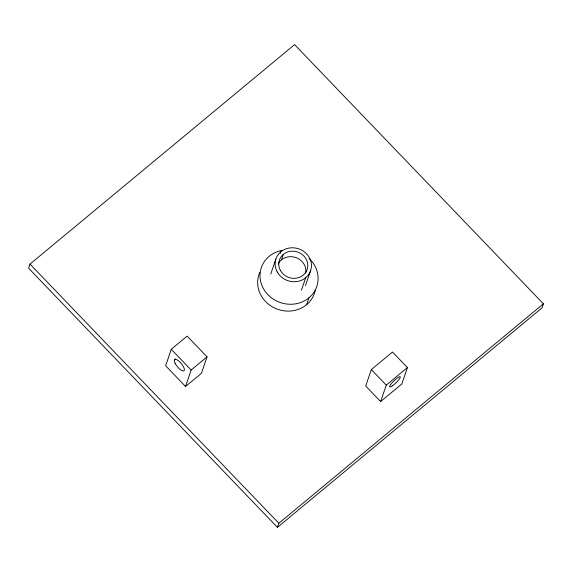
<?xml version="1.0" encoding="UTF-8"?>
<svg xmlns="http://www.w3.org/2000/svg" width="572" height="572" viewBox="0 0 572 572"><rect width="100%" height="100%" fill="white"/><g stroke="black" fill="none" stroke-linecap="round" stroke-linejoin="round"><path stroke-width="0.86" d="M30.009 264.085L28.6 268.197L277.427 527.37L541.991 307.915L543.4 303.803L294.573 44.63L30.009 264.085L278.836 523.258L277.427 527.37M171.264 349.299L165.63 365.744L185.542 386.479L201.415 373.316L207.043 356.871L187.137 336.136L171.264 349.299L191.17 370.034L185.542 386.479M270.742 274.038L275.883 259.023M280.259 253.468L280.831 251.802M281.445 259.874L283.319 254.39M301.43 290.233L305.713 277.72M305.519 285.507L310.66 270.492M306.613 304.676L308.959 297.826M371.328 369.583L365.701 386.028L380.63 401.573L401.794 384.019L407.421 367.574L392.492 352.023L371.328 369.583L386.257 385.128L380.63 401.573M174.36 359.967L175.683 358.873M191.17 370.034L207.043 356.871M386.257 385.128L407.421 367.574M278.836 523.258L543.4 303.803M278.149 264.021A14.65 13.456 18.9 0 1 295.581 257.457A14.65 13.456 18.9 0 1 305.734 273.123M315.215 290.576A29.294 26.905 18.9 0 1 278.328 309.516A29.294 26.905 18.9 0 1 259.838 272.308M309.03 258.365A29.294 26.905 18.9 0 1 305.906 300.014A29.294 26.905 18.9 0 1 262.577 286.987A29.294 26.905 18.9 0 1 282.396 250.357M277.277 272A18.311 16.817 18.9 0 0 308.716 274.438A18.311 16.817 18.9 0 0 293.829 247.833A18.311 16.817 18.9 0 0 277.277 272M280.473 270.556A14.65 13.456 18.9 0 0 305.627 272.501A14.65 13.456 18.9 0 0 293.715 251.222A14.65 13.456 18.9 0 0 280.473 270.556M392.685 385.621A7.322 1.416 -43.8 0 0 400.321 376.884A7.322 1.416 -43.8 0 0 391.884 382.997A7.322 1.416 -43.8 0 0 392.685 385.621M175.161 363.42A7.322 2.524 50.3 0 0 183.905 370.863A7.322 2.524 50.3 0 0 178.957 361.161A7.322 2.524 50.3 0 0 175.161 363.42"/></g></svg>
